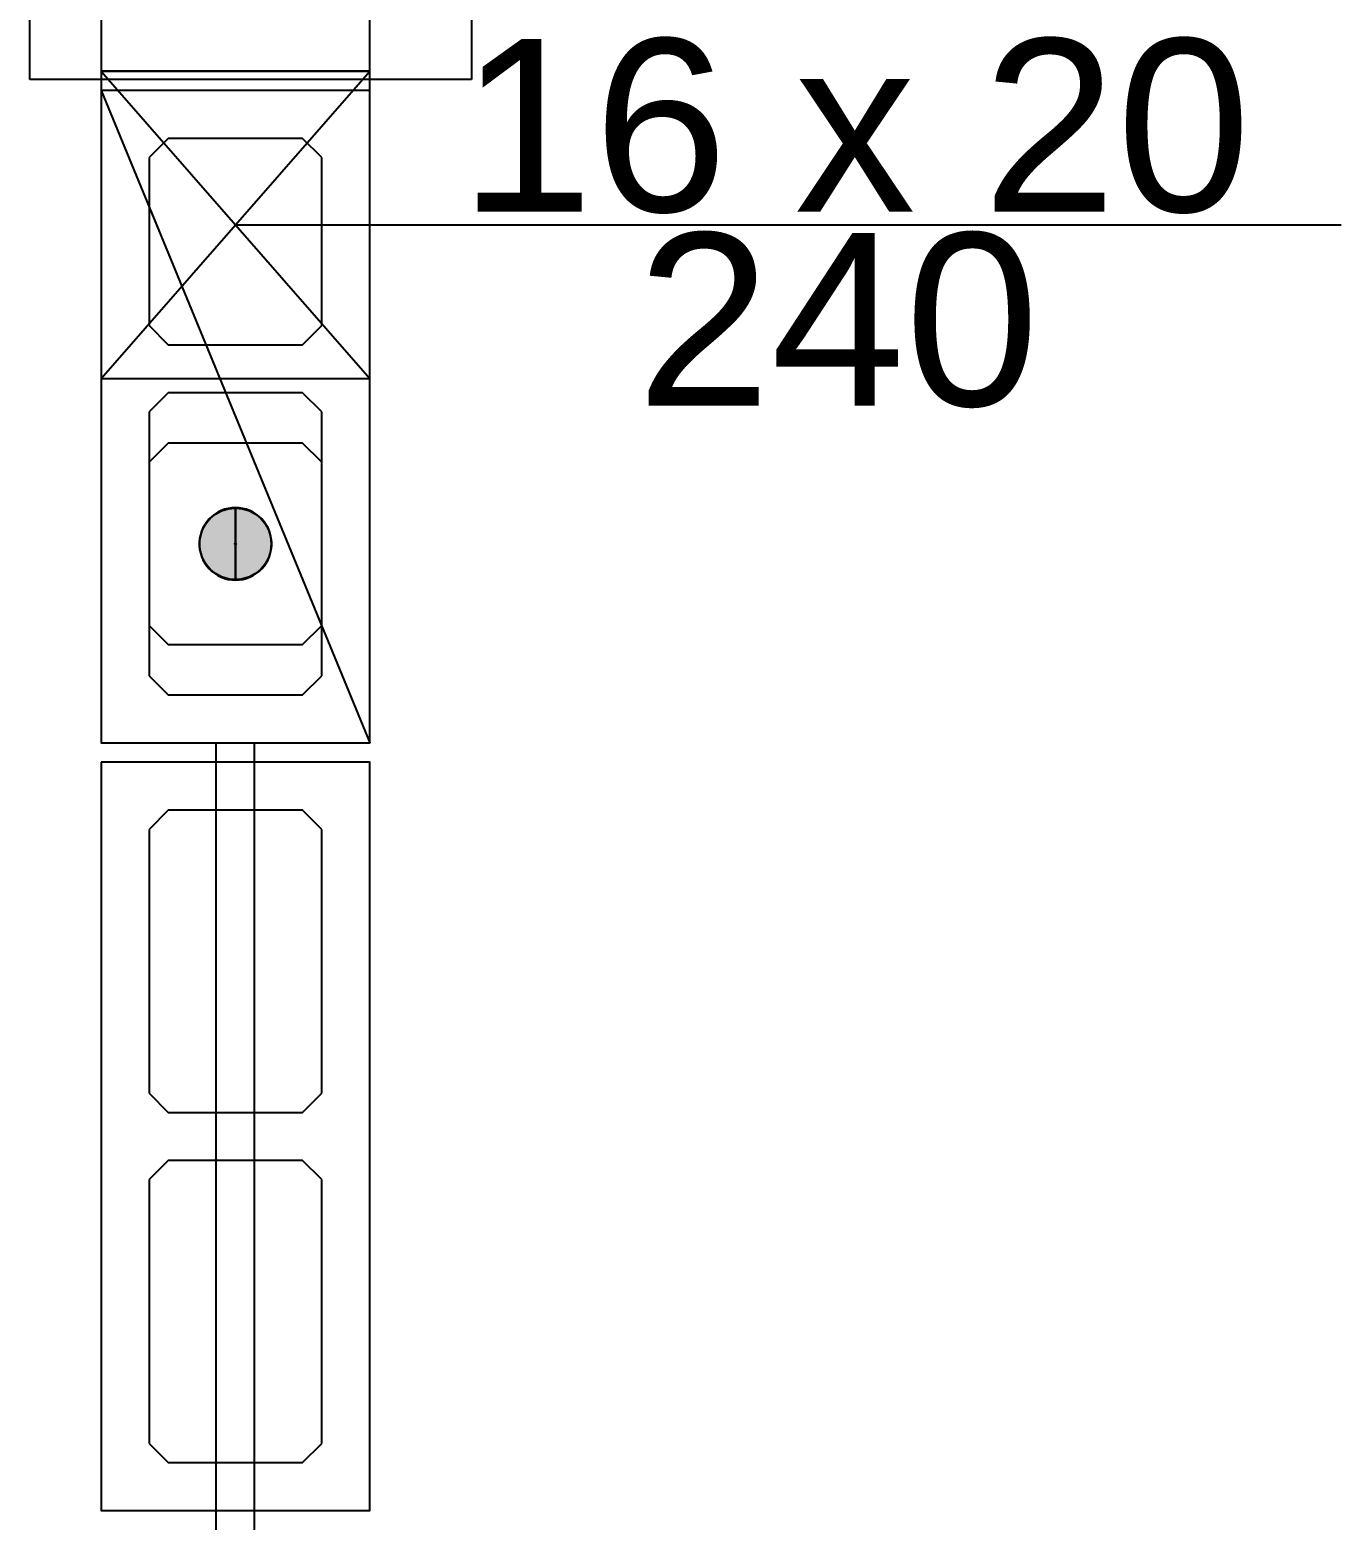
# Model space of a CAD drawing. Extents: x 0 to 119, y 0 to 84.
# Drawn here: x 17.459 to 18.826, y 50.417 to 51.97 of the extents above; entities that cross this region are included whole.
import ezdxf

# ---------------------------------------------------------------- set-up
doc = ezdxf.new("R2010")
doc.units = 0
doc.header["$MEASUREMENT"] = 0
doc.linetypes.add('ESTILO_TQS_0003', pattern=[1.5, 0.5, -0.4, 0.1, -0.5])
doc.linetypes.add('ESTILO_TQS_0005', pattern=[0.4, 0.3, -0.1])
for name, color, linetype in [('27', 250, 'CONTINUOUS'), ('3', 7, 'CONTINUOUS'), ('31', 10, 'CONTINUOUS'), ('35', 255, 'CONTINUOUS')]:
    doc.layers.add(name, color=color, linetype=linetype)
doc.styles.add('TQS_ARIAL', font='arial.ttf')

msp = doc.modelspace()

# ---------------------------------------------------------------- linework, layer by layer
at = {"layer": '27', "color": 250, "linetype": 'ESTILO_TQS_0005'}
for points in [[(17.60366, 51.85668), (17.58366, 51.83668), (17.58366, 51.66168), (17.60366, 51.64168), (17.74366, 51.64168), (17.76366, 51.66168), (17.76366, 51.83668), (17.74366, 51.85668), (17.60366, 51.85668)], [(17.60366, 51.59168), (17.58366, 51.57168), (17.58366, 51.29668), (17.60366, 51.27668), (17.74366, 51.27668), (17.76366, 51.29668), (17.76366, 51.57168), (17.74366, 51.59168), (17.60366, 51.59168)], [(17.60366, 51.15668), (17.58366, 51.13668), (17.58366, 50.86168), (17.60366, 50.84168), (17.74366, 50.84168), (17.76366, 50.86168), (17.76366, 51.13668), (17.74366, 51.15668), (17.60366, 51.15668)], [(17.60366, 50.79168), (17.58366, 50.77168), (17.58366, 50.49668), (17.60366, 50.47668), (17.74366, 50.47668), (17.76366, 50.49668), (17.76366, 50.77168), (17.74366, 50.79168), (17.60366, 50.79168)]]:
    msp.add_lwpolyline(points, dxfattribs=at)
at = {"layer": '3', "color": 7, "linetype": 'Continuous'}
for p, q in [((17.53366, 51.60668), (17.81366, 51.92668)), ((17.53366, 51.92668), (17.81366, 51.60668)), ((17.53366, 51.90668), (17.81366, 51.22668)), ((17.60366, 51.53918), (17.58366, 51.51918)), ((17.74366, 51.53918), (17.60366, 51.53918)), ((17.76366, 51.51918), (17.74366, 51.53918)), ((17.58366, 51.51918), (17.58366, 51.34918)), ((17.76366, 51.34918), (17.76366, 51.51918)), ((17.58366, 51.34918), (17.60366, 51.32918)), ((17.74366, 51.32918), (17.76366, 51.34918)), ((17.60366, 51.32918), (17.74366, 51.32918)), ((17.53366, 51.22668), (17.81366, 51.22668)), ((17.653659, 48.80668), (17.653659, 51.22668)), ((17.693659, 48.80668), (17.693659, 51.22668))]:
    msp.add_line(p, q, dxfattribs=at)
for points in [[(17.81366, 51.92668), (17.81366, 53.00668), (17.53366, 53.00668), (17.53366, 51.92668), (17.81366, 51.92668)], [(17.53366, 51.60668), (17.81366, 51.60668), (17.81366, 51.92668), (17.53366, 51.92668), (17.53366, 51.60668)], [(17.53366, 51.90668), (17.53366, 51.22668), (17.81366, 51.22668), (17.81366, 51.90668), (17.53366, 51.90668)], [(17.67366, 51.76668), (18.825889, 51.76668)], [(17.67366, 51.43478), (17.673721, 51.434777), (17.673781, 51.434768), (17.67384, 51.434752), (17.673897, 51.434731), (17.673951, 51.434705), (17.674003, 51.434672), (17.674051, 51.434635), (17.674095, 51.434593), (17.674134, 51.434547), (17.674169, 51.434497), (17.674199, 51.434444), (17.674223, 51.434388), (17.674241, 51.43433), (17.674253, 51.434271), (17.674259, 51.43421), (17.674259, 51.43415), (17.674253, 51.434089), (17.674241, 51.43403), (17.674223, 51.433972), (17.674199, 51.433916), (17.674169, 51.433863), (17.674134, 51.433813), (17.674095, 51.433767), (17.674051, 51.433725), (17.674003, 51.433688), (17.673951, 51.433655), (17.673897, 51.433629), (17.67384, 51.433608), (17.673781, 51.433592), (17.673721, 51.433583), (17.67366, 51.43358), (17.67366, 51.47198), (17.669836, 51.471786), (17.666051, 51.471206), (17.662344, 51.470246), (17.658753, 51.468917), (17.655316, 51.46723), (17.652066, 51.465205), (17.649038, 51.462861), (17.646263, 51.460223), (17.643769, 51.457318), (17.641581, 51.454175), (17.639723, 51.450827), (17.638213, 51.447308), (17.637067, 51.443655), (17.636296, 51.439904), (17.635909, 51.436095), (17.635909, 51.432265), (17.636296, 51.428456), (17.637067, 51.424705), (17.638213, 51.421052), (17.639723, 51.417533), (17.641581, 51.414185), (17.643769, 51.411042), (17.646263, 51.408137), (17.649038, 51.405499), (17.652066, 51.403155), (17.655316, 51.40113), (17.658753, 51.399443), (17.662344, 51.398114), (17.666051, 51.397154), (17.669836, 51.396574), (17.67366, 51.39638), (17.67366, 51.43478)], [(17.67366, 51.43358), (17.673599, 51.433583), (17.673539, 51.433592), (17.67348, 51.433608), (17.673423, 51.433629), (17.673369, 51.433655), (17.673317, 51.433688), (17.673269, 51.433725), (17.673225, 51.433767), (17.673186, 51.433813), (17.673151, 51.433863), (17.673121, 51.433916), (17.673097, 51.433972), (17.673079, 51.43403), (17.673067, 51.434089), (17.673061, 51.43415), (17.673061, 51.43421), (17.673067, 51.434271), (17.673079, 51.43433), (17.673097, 51.434388), (17.673121, 51.434444), (17.673151, 51.434497), (17.673186, 51.434547), (17.673225, 51.434593), (17.673269, 51.434635), (17.673317, 51.434672), (17.673369, 51.434705), (17.673423, 51.434731), (17.67348, 51.434752), (17.673539, 51.434768), (17.673599, 51.434777), (17.67366, 51.43478), (17.67366, 51.39638), (17.677484, 51.396574), (17.681269, 51.397154), (17.684976, 51.398114), (17.688567, 51.399443), (17.692004, 51.40113), (17.695254, 51.403155), (17.698282, 51.405499), (17.701057, 51.408137), (17.703551, 51.411042), (17.705739, 51.414185), (17.707597, 51.417533), (17.709107, 51.421052), (17.710253, 51.424705), (17.711024, 51.428456), (17.711411, 51.432265), (17.711411, 51.436095), (17.711024, 51.439904), (17.710253, 51.443655), (17.709107, 51.447308), (17.707597, 51.450827), (17.705739, 51.454175), (17.703551, 51.457318), (17.701057, 51.460223), (17.698282, 51.462861), (17.695254, 51.465205), (17.692004, 51.46723), (17.688567, 51.468917), (17.684976, 51.470246), (17.681269, 51.471206), (17.677484, 51.471786), (17.67366, 51.47198), (17.67366, 51.43358)], [(17.53366, 51.20668), (17.53366, 50.42668), (17.81366, 50.42668), (17.81366, 51.20668), (17.53366, 51.20668)]]:
    msp.add_lwpolyline(points, dxfattribs=at)
msp.add_circle((17.67366, 51.43418), 0.0372, dxfattribs=at)
for points in [[(17.643769, 51.457318), (17.643769, 51.411042), (17.646263, 51.460223)], [(17.643769, 51.411042), (17.646263, 51.408137), (17.646263, 51.460223)], [(17.646263, 51.460223), (17.646263, 51.408137), (17.649038, 51.462861)], [(17.646263, 51.408137), (17.649038, 51.405499), (17.649038, 51.462861)], [(17.649038, 51.462861), (17.649038, 51.405499), (17.652066, 51.465205)], [(17.649038, 51.405499), (17.652066, 51.403155), (17.652066, 51.465205)], [(17.652066, 51.465205), (17.652066, 51.403155), (17.655316, 51.46723)], [(17.652066, 51.403155), (17.655316, 51.40113), (17.655316, 51.46723)], [(17.655316, 51.46723), (17.655316, 51.40113), (17.658753, 51.468917)], [(17.655316, 51.40113), (17.658753, 51.399443), (17.658753, 51.468917)], [(17.658753, 51.468917), (17.658753, 51.399443), (17.662344, 51.470246)], [(17.658753, 51.399443), (17.662344, 51.398114), (17.662344, 51.470246)], [(17.662344, 51.470246), (17.662344, 51.398114), (17.666051, 51.471206)], [(17.662344, 51.398114), (17.666051, 51.397154), (17.666051, 51.471206)], [(17.669836, 51.396574), (17.669836, 51.471786), (17.666051, 51.397154)], [(17.666051, 51.471206), (17.666051, 51.397154), (17.669836, 51.471786)], [(17.669836, 51.396574), (17.67366, 51.43478), (17.67366, 51.47198)], [(17.669836, 51.396574), (17.67366, 51.47198), (17.669836, 51.471786)], [(17.67366, 51.43358), (17.677484, 51.471786), (17.67366, 51.47198)], [(17.67366, 51.43358), (17.67366, 51.39638), (17.677484, 51.471786)], [(17.67366, 51.39638), (17.677484, 51.396574), (17.677484, 51.471786)], [(17.677484, 51.471786), (17.677484, 51.396574), (17.681269, 51.471206)], [(17.677484, 51.396574), (17.681269, 51.397154), (17.681269, 51.471206)], [(17.681269, 51.471206), (17.681269, 51.397154), (17.684976, 51.470246)], [(17.681269, 51.397154), (17.684976, 51.398114), (17.684976, 51.470246)], [(17.684976, 51.470246), (17.684976, 51.398114), (17.688567, 51.468917)], [(17.684976, 51.398114), (17.688567, 51.399443), (17.688567, 51.468917)], [(17.688567, 51.468917), (17.688567, 51.399443), (17.692004, 51.46723)], [(17.688567, 51.399443), (17.692004, 51.40113), (17.692004, 51.46723)], [(17.692004, 51.46723), (17.692004, 51.40113), (17.695254, 51.465205)], [(17.692004, 51.40113), (17.695254, 51.403155), (17.695254, 51.465205)], [(17.695254, 51.465205), (17.695254, 51.403155), (17.698282, 51.462861)], [(17.695254, 51.403155), (17.698282, 51.405499), (17.698282, 51.462861)], [(17.698282, 51.462861), (17.698282, 51.405499), (17.701057, 51.460223)], [(17.698282, 51.405499), (17.701057, 51.408137), (17.701057, 51.460223)], [(17.701057, 51.460223), (17.701057, 51.408137), (17.703551, 51.457318)], [(17.637067, 51.443655), (17.637067, 51.424705), (17.638213, 51.447308)], [(17.637067, 51.424705), (17.638213, 51.421052), (17.638213, 51.447308)], [(17.638213, 51.447308), (17.638213, 51.421052), (17.639723, 51.450827)], [(17.638213, 51.421052), (17.639723, 51.417533), (17.639723, 51.450827)], [(17.639723, 51.450827), (17.639723, 51.417533), (17.641581, 51.454175)], [(17.639723, 51.417533), (17.641581, 51.414185), (17.641581, 51.454175)], [(17.641581, 51.454175), (17.641581, 51.414185), (17.643769, 51.457318)], [(17.641581, 51.414185), (17.643769, 51.411042), (17.643769, 51.457318)], [(17.701057, 51.408137), (17.703551, 51.411042), (17.703551, 51.457318)], [(17.703551, 51.457318), (17.703551, 51.411042), (17.705739, 51.454175)], [(17.703551, 51.411042), (17.705739, 51.414185), (17.705739, 51.454175)], [(17.705739, 51.454175), (17.705739, 51.414185), (17.707597, 51.450827)], [(17.705739, 51.414185), (17.707597, 51.417533), (17.707597, 51.450827)], [(17.707597, 51.450827), (17.707597, 51.417533), (17.709107, 51.447308)], [(17.707597, 51.417533), (17.709107, 51.421052), (17.709107, 51.447308)], [(17.709107, 51.447308), (17.709107, 51.421052), (17.710253, 51.443655)], [(17.635909, 51.436095), (17.635909, 51.432265), (17.636296, 51.439904)], [(17.635909, 51.432265), (17.636296, 51.428456), (17.636296, 51.439904)], [(17.636296, 51.439904), (17.636296, 51.428456), (17.637067, 51.443655)], [(17.636296, 51.428456), (17.637067, 51.424705), (17.637067, 51.443655)], [(17.669836, 51.396574), (17.67366, 51.39638), (17.67366, 51.43478)], [(17.673225, 51.433767), (17.67366, 51.43358), (17.673186, 51.433813)], [(17.67366, 51.43358), (17.67366, 51.43358), (17.673186, 51.433813)], [(17.673186, 51.433813), (17.67366, 51.43358), (17.673186, 51.433813)], [(17.67366, 51.43358), (17.67366, 51.43358), (17.673186, 51.433813)], [(17.673186, 51.433813), (17.67366, 51.43358), (17.673186, 51.433813)], [(17.67366, 51.43358), (17.67366, 51.43358), (17.673186, 51.433813)], [(17.673269, 51.433725), (17.67366, 51.43358), (17.673225, 51.433767)], [(17.67366, 51.43358), (17.67366, 51.43358), (17.673225, 51.433767)], [(17.673225, 51.433767), (17.67366, 51.43358), (17.673225, 51.433767)], [(17.67366, 51.43358), (17.67366, 51.43358), (17.673225, 51.433767)], [(17.673317, 51.433688), (17.67366, 51.43358), (17.673269, 51.433725)], [(17.67366, 51.43358), (17.67366, 51.43358), (17.673269, 51.433725)], [(17.673369, 51.433655), (17.67366, 51.43358), (17.673317, 51.433688)], [(17.67366, 51.43358), (17.67366, 51.43358), (17.673317, 51.433688)], [(17.67348, 51.433608), (17.67366, 51.43358), (17.673369, 51.433655)], [(17.67366, 51.43358), (17.67366, 51.43358), (17.673369, 51.433655)], [(17.67366, 51.43358), (17.67366, 51.43358), (17.67348, 51.433608)], [(17.67366, 51.43358), (17.67366, 51.43358), (17.67348, 51.433608)], [(17.67366, 51.43478), (17.674134, 51.434547), (17.67366, 51.43478)], [(17.674134, 51.434547), (17.674134, 51.434547), (17.67366, 51.43478)], [(17.67366, 51.43478), (17.674134, 51.434547), (17.67366, 51.43478)], [(17.674134, 51.434547), (17.674134, 51.434547), (17.67366, 51.43478)], [(17.67366, 51.43478), (17.674134, 51.434547), (17.67366, 51.43478)], [(17.674134, 51.434547), (17.674095, 51.434593), (17.67366, 51.43478)], [(17.67366, 51.43478), (17.674095, 51.434593), (17.67366, 51.43478)], [(17.674095, 51.434593), (17.674095, 51.434593), (17.67366, 51.43478)], [(17.67366, 51.43478), (17.674095, 51.434593), (17.67366, 51.43478)], [(17.674095, 51.434593), (17.674051, 51.434635), (17.67366, 51.43478)], [(17.67366, 51.43478), (17.674051, 51.434635), (17.67366, 51.43478)], [(17.674051, 51.434635), (17.674003, 51.434672), (17.67366, 51.43478)], [(17.67366, 51.43478), (17.674003, 51.434672), (17.67366, 51.43478)], [(17.674003, 51.434672), (17.673951, 51.434705), (17.67366, 51.43478)], [(17.67366, 51.43478), (17.673951, 51.434705), (17.67366, 51.43478)], [(17.673951, 51.434705), (17.67384, 51.434752), (17.67366, 51.43478)], [(17.67366, 51.43478), (17.67384, 51.434752), (17.67366, 51.43478)], [(17.67384, 51.434752), (17.67366, 51.43478), (17.67366, 51.43478)], [(17.67366, 51.43478), (17.67366, 51.43478), (17.67366, 51.43478)], [(17.67366, 51.43478), (17.67366, 51.43478), (17.67366, 51.43478)], [(17.67366, 51.43478), (17.67366, 51.43478), (17.67366, 51.43478)], [(17.67366, 51.43478), (17.67366, 51.43478), (17.67366, 51.43478)], [(17.67366, 51.43478), (17.67366, 51.43478), (17.67366, 51.43478)], [(17.67366, 51.43478), (17.67366, 51.43478), (17.67366, 51.43478)], [(17.67366, 51.43478), (17.67366, 51.43478), (17.67366, 51.43478)], [(17.67366, 51.43478), (17.67366, 51.43478), (17.67366, 51.43478)], [(17.67366, 51.43478), (17.67366, 51.43478), (17.67366, 51.43478)], [(17.67366, 51.43478), (17.67366, 51.43478), (17.67366, 51.43478)], [(17.67366, 51.43478), (17.67366, 51.43478), (17.67366, 51.43478)], [(17.67366, 51.43478), (17.67366, 51.43478), (17.67366, 51.43478)], [(17.67366, 51.43358), (17.67366, 51.43358), (17.67366, 51.43358)], [(17.67366, 51.43358), (17.67366, 51.43358), (17.67366, 51.43358)], [(17.67366, 51.43358), (17.67366, 51.43358), (17.67366, 51.43358)], [(17.67366, 51.43358), (17.67366, 51.43358), (17.67366, 51.43358)], [(17.67366, 51.43358), (17.67366, 51.43358), (17.67366, 51.43358)], [(17.67366, 51.43358), (17.67366, 51.43358), (17.67366, 51.43358)], [(17.67366, 51.43358), (17.67366, 51.43358), (17.67366, 51.43358)], [(17.67366, 51.43358), (17.67366, 51.43358), (17.67366, 51.43358)], [(17.67366, 51.43358), (17.67366, 51.43358), (17.67366, 51.43358)], [(17.67366, 51.43358), (17.67366, 51.43358), (17.67366, 51.43358)], [(17.67366, 51.43358), (17.67366, 51.43358), (17.67366, 51.43358)], [(17.67366, 51.43358), (17.67366, 51.43358), (17.67366, 51.43358)], [(17.709107, 51.421052), (17.710253, 51.424705), (17.710253, 51.443655)], [(17.710253, 51.443655), (17.710253, 51.424705), (17.711024, 51.439904)], [(17.710253, 51.424705), (17.711024, 51.428456), (17.711024, 51.439904)], [(17.711024, 51.439904), (17.711024, 51.428456), (17.711411, 51.436095)], [(17.711024, 51.428456), (17.711411, 51.432265), (17.711411, 51.436095)]]:
    msp.add_solid(points, dxfattribs=at)
at = {"layer": '31', "color": 10, "linetype": 'ESTILO_TQS_0003'}
msp.add_lwpolyline([(17.459358, 51.918205), (17.459357, 52.327767), (17.919729, 52.327767), (17.919729, 51.918206), (17.459358, 51.918205)], dxfattribs=at)
at = {"layer": '35', "color": 255, "linetype": 'Continuous'}
for p, q in [((17.53366, 51.92668), (17.53366, 51.92668)), ((17.53366, 51.92668), (17.53366, 51.92668)), ((17.53366, 51.60668), (17.53366, 51.60668)), ((17.53366, 51.60668), (17.53366, 51.60668)), ((17.53366, 51.22668), (17.53366, 51.22668)), ((17.53366, 51.22668), (17.53366, 51.22668))]:
    msp.add_line(p, q, dxfattribs=at)

# ---------------------------------------------------------------- texts
at = {"layer": '3', "color": 7, "linetype": 'Continuous', "style": 'TQS_ARIAL'}
for s, p in [('16 x 20', (17.906921, 51.780499)), ('240', (18.091692, 51.578106))]:
    msp.add_text(s, height=0.18, dxfattribs=at).set_placement(p)

doc.saveas('drawing.dxf')
